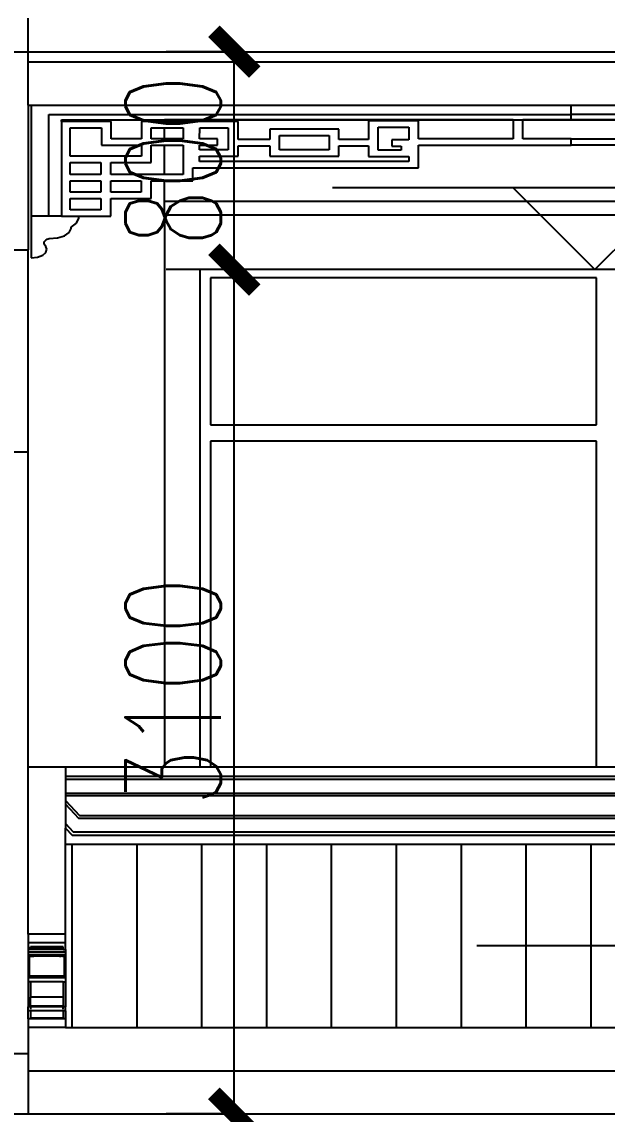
# Model space of a CAD drawing. Extents: x -24961 to 905641, y -154323 to 635957.
# Drawn here: x 406005 to 408153, y -115573 to -111562 of the extents above; entities that cross this region are included whole.
import ezdxf

# ---------------------------------------------------------------- set-up
doc = ezdxf.new("R2010")
doc.units = 0
doc.header["$LTSCALE"] = 1000
doc.header["$MEASUREMENT"] = 0
for name, color, linetype in [('DIM_ELEV', 3, 'Continuous'), ('DOTE', 1, 'Continuous'), ('PUB_DIM', 3, 'Continuous'), ('窗', 154, 'Continuous')]:
    doc.layers.add(name, color=color, linetype=linetype)
doc.styles.add('DIM_FONT', font='SIMPLEX', dxfattribs={"width": 0.7, "bigfont": 'GBCBIG'})
doc.dimstyles.new('_TCH_ARCH&&100', dxfattribs={"dimtxt": 350, "dimasz": 150, "dimexe": 250, "dimexo": 250, "dimgap": 50, "dimtad": 1, "dimdec": 0, "dimzin": 0, "dimdsep": 46, "dimtxsty": 'DIM_FONT', "dimblk": 'ARCHTICK', "dimcen": 0.09, "dimclrt": 7, "dimazin": 2, "dimtfac": 1, "dimtdec": 0, "dimtix": 1, "dimtmove": 2, "dimatfit": 3, "dimfxl": 0, "dimtolj": 1, "dimtzin": 0, "dimarcsym": 0})

# ---------------------------------------------------------------- blocks, each defined once
blk = doc.blocks.new('_ArchTick')
at = {"color": 0, "linetype": 'ByBlock', "const_width": 0.4}
blk.add_lwpolyline([(-0.5, -0.5), (0.5, 0.5)], dxfattribs=at)
blk = doc.blocks.new('*D295')
at = {"layer": 'Defpoints', "color": 0, "linetype": 'Continuous', "transparency": 16777216}
for p in [(406785, -111671.9), (407015, -111671.9), (407015, -112471.9)]:
    blk.add_point(p, dxfattribs=at)
at = {"layer": 'PUB_DIM', "color": 0, "linetype": 'Continuous', "lineweight": -2, "transparency": 16777216}
for p, q in [((406765, -111671.9), (406535, -111671.9)), ((406785, -112471.9), (406785, -111671.9)), ((406765, -112471.9), (406535, -112471.9))]:
    blk.add_line(p, q, dxfattribs=at)
at = {"layer": 'PUB_DIM', "color": 0, "linetype": 'Continuous', "lineweight": -2, "transparency": 16777216, "xscale": 150, "yscale": 150, "zscale": 150}
for p, rotation in [((406785, -111671.9), 90), ((406785, -112471.9), 270)]:
    blk.add_blockref('_ArchTick', p, dxfattribs=dict(at, rotation=rotation))
at = {"layer": 'PUB_DIM', "color": 7, "linetype": 'Continuous', "transparency": 16777216, "insert": (406560, -112071.9), "char_height": 350, "attachment_point": 5, "rotation": 90, "style": 'DIM_FONT'}
blk.add_mtext('\\A1;800', dxfattribs=at)
blk = doc.blocks.new('*D296')
at = {"layer": 'Defpoints', "color": 0, "linetype": 'Continuous', "transparency": 16777216}
for p in [(406785, -112471.9), (407015, -112471.9), (407015, -115571.9)]:
    blk.add_point(p, dxfattribs=at)
at = {"layer": 'PUB_DIM', "color": 0, "linetype": 'Continuous', "lineweight": -2, "transparency": 16777216}
for p, q in [((406765, -112471.9), (406535, -112471.9)), ((406785, -115571.9), (406785, -112471.9)), ((406765, -115571.9), (406535, -115571.9))]:
    blk.add_line(p, q, dxfattribs=at)
at = {"layer": 'PUB_DIM', "color": 0, "linetype": 'Continuous', "lineweight": -2, "transparency": 16777216, "xscale": 150, "yscale": 150, "zscale": 150}
for p, rotation in [((406785, -112471.9), 90), ((406785, -115571.9), 270)]:
    blk.add_blockref('_ArchTick', p, dxfattribs=dict(at, rotation=rotation))
at = {"layer": 'PUB_DIM', "color": 7, "linetype": 'Continuous', "transparency": 16777216, "insert": (406560, -114021.9), "char_height": 350, "attachment_point": 5, "rotation": 90, "style": 'DIM_FONT'}
blk.add_mtext('\\A1;3100', dxfattribs=at)

msp = doc.modelspace()

# ---------------------------------------------------------------- hatches: boundary and pattern name
h = msp.add_hatch()
h.set_pattern_fill('ANSI31', color=251, scale=150, angle=45)
h.set_pattern_definition([(90, (199497.05, 453805.97), (-238.125, 4e-14), [])])
h.paths.add_polyline_path([(406165.8, -115254.5), (430990.6, -115254.5), (430990.6, -114581.8), (406165.8, -114581.8)])

# ---------------------------------------------------------------- linework, layer by layer
for p, q in [((406028.2, -111708.5), (406028.2, -111548.5)), ((406028.2, -111868.5), (406028.2, -111708.5)), ((406028.2, -111708.5), (431128.2, -111708.5)), ((406028.2, -111868.5), (406039.9, -111868.5)), ((406028.2, -111868.5), (406028.2, -112399.8)), ((406039.9, -111868.5), (406039.9, -112276.1)), ((406039.9, -111868.5), (408021.8, -111868.5)), ((408021.8, -111902.6), (408021.8, -111868.5)), ((408021.8, -111868.5), (409988.2, -111868.5)), ((406104.6, -111902.6), (408021.8, -111902.6)), ((406104.6, -112276.1), (406104.6, -111902.6)), ((409939.1, -111902.6), (408021.8, -111902.6)), ((408021.8, -111921.4), (408021.8, -111902.6)), ((406150.5, -111928.2), (406150.5, -111921.4)), ((406150.5, -111921.4), (406528.2, -111921.4)), ((406333.4, -111928.2), (406150.5, -111928.2)), ((406150.5, -111928.2), (406150.5, -112276.1)), ((406333.4, -111991.2), (406333.4, -111928.2)), ((406444.2, -111927.7), (406444.3, -111991.2)), ((406528.2, -111927.7), (406444.2, -111927.7)), ((406528.2, -111921.9), (406528.2, -111921.4)), ((406528.2, -111921.4), (407808.2, -111921.4)), ((406528.2, -111927.7), (406528.2, -111921.9)), ((407808.2, -111921.9), (406528.2, -111921.9)), ((406798.8, -111927.7), (406528.2, -111927.7)), ((406798.8, -111994.1), (406798.8, -111927.7)), ((407277.3, -111925.5), (407277.3, -111994.1)), ((407461.3, -111925.5), (407277.3, -111925.5)), ((407313.3, -111948.9), (407425.4, -111948.9)), ((407313.3, -112033), (407313.3, -111948.9)), ((407425.4, -111948.9), (407425.4, -111994.9)), ((407461.3, -111991.3), (407461.3, -111925.5)), ((407808.2, -111921.4), (407844.2, -111921.4)), ((407808.2, -111921.4), (407808.2, -111921.9)), ((407808.2, -111921.9), (407808.2, -111991.3)), ((407844.2, -111921.9), (407844.2, -111921.4)), ((407844.2, -111921.4), (408021.8, -111921.4)), ((408199.5, -111921.9), (407844.2, -111921.9)), ((407844.2, -111991.3), (407844.2, -111921.9)), ((408021.8, -111921.4), (408199.5, -111921.4)), ((406183.1, -112055.6), (406183.1, -111951.7)), ((406183.1, -111951.7), (406297.5, -111951.7)), ((406297.5, -111951.7), (406297.5, -112014.6)), ((406480.2, -111991.2), (406480.2, -111951.1)), ((406480.2, -111951.1), (406528.2, -111951.1)), ((406528.2, -111991.2), (406528.2, -111951.1)), ((406528.2, -111951.1), (406597.2, -111951.1)), ((406597.2, -111951.1), (406597.2, -111991.2)), ((406657.7, -111991.2), (406657.8, -111951.1)), ((406657.8, -111951.1), (406762.9, -111951.1)), ((406762.9, -111951.1), (406762.9, -112032.4)), ((406915.4, -111956.4), (406915.4, -111994.1)), ((407169, -111956.4), (406915.4, -111956.4)), ((406951.3, -112031.7), (406951.3, -111979.9)), ((406951.3, -111979.9), (407133.1, -111979.9)), ((407133.1, -111979.9), (407133.1, -112031.7)), ((407169, -111994.1), (407169, -111956.4)), ((406297.5, -112014.6), (406444.2, -112014.6)), ((406444.3, -111991.2), (406333.4, -111991.2)), ((406444.2, -112014.6), (406444.2, -112055.6)), ((406528.2, -111991.2), (406480.2, -111991.2)), ((406480.2, -112079), (406480.2, -112014.6)), ((406480.2, -112014.6), (406528.2, -112014.6)), ((406597.2, -111991.2), (406528.2, -111991.2)), ((406528.2, -112123), (406528.2, -112014.6)), ((406528.2, -112014.6), (406597.2, -112014.6)), ((406597.2, -112014.6), (406597.2, -112123)), ((406723.2, -111991.2), (406657.7, -111991.2)), ((406657.7, -112014.6), (406723.1, -112014.6)), ((406657.7, -112032.4), (406657.7, -112014.6)), ((406723.1, -112014.6), (406723.2, -111991.2)), ((406915.4, -111994.1), (406798.8, -111994.1)), ((406798.8, -112017.5), (406915.4, -112017.5)), ((406798.8, -112055.8), (406798.8, -112017.5)), ((406915.4, -112017.5), (406915.4, -112055.2)), ((407277.3, -111994.1), (407169, -111994.1)), ((407169, -112017.5), (407277.3, -112017.5)), ((407169, -112055.2), (407169, -112017.5)), ((407277.3, -112017.5), (407277.3, -112056.5)), ((407362.5, -111994.9), (407362.5, -112018.3)), ((407425.4, -111994.9), (407362.5, -111994.9)), ((407362.5, -112018.3), (407396.9, -112018.3)), ((407396.9, -112018.3), (407396.9, -112033)), ((407808.2, -111991.3), (407461.3, -111991.3)), ((407461.3, -112014.8), (408021.8, -112014.8)), ((407461.3, -112098.6), (407461.3, -112014.8)), ((408021.8, -111991.3), (407844.2, -111991.3)), ((408021.8, -112014.8), (408021.8, -111991.3)), ((408021.8, -111991.3), (408199.5, -111991.3)), ((408582.4, -112014.8), (408021.8, -112014.8)), ((406444.2, -112055.6), (406183.1, -112055.6)), ((406762.9, -112032.4), (406657.7, -112032.4)), ((406657.7, -112055.8), (406798.8, -112055.8)), ((406657.7, -112075.2), (406657.7, -112055.8)), ((406915.4, -112055.2), (407169, -112055.2)), ((407133.1, -112031.7), (406951.3, -112031.7)), ((407277.3, -112056.5), (407425.4, -112056.5)), ((407396.9, -112033), (407313.3, -112033)), ((407425.4, -112056.5), (407425.4, -112075.2)), ((406183.1, -112123), (406183.1, -112079)), ((406183.1, -112079), (406295.6, -112079)), ((406295.6, -112079), (406295.6, -112123)), ((406331.6, -112079), (406480.2, -112079)), ((406331.6, -112123), (406331.6, -112079)), ((406633.1, -112098.6), (407461.3, -112098.6)), ((406633.1, -112146.5), (406633.1, -112098.6)), ((407425.4, -112075.2), (406657.7, -112075.2)), ((406295.6, -112123), (406183.1, -112123)), ((406183.1, -112187.1), (406183.1, -112146.5)), ((406183.1, -112146.5), (406295.6, -112146.5)), ((406295.6, -112146.5), (406295.6, -112187.1)), ((406528.2, -112123), (406331.6, -112123)), ((406331.6, -112146.5), (406443.3, -112146.5)), ((406331.6, -112187.1), (406331.6, -112146.5)), ((406443.3, -112146.5), (406443.3, -112187.1)), ((406479.3, -112210.6), (406479.3, -112146.5)), ((406479.3, -112146.5), (406528.2, -112146.5)), ((406597.2, -112123), (406528.2, -112123)), ((406528.2, -112221.9), (406528.2, -112146.5)), ((406528.2, -112146.5), (406633.1, -112146.5)), ((406295.6, -112187.1), (406183.1, -112187.1)), ((406443.3, -112187.1), (406331.6, -112187.1)), ((406183.1, -112252.3), (406183.1, -112210.6)), ((406183.1, -112210.6), (406295.6, -112210.6)), ((406295.6, -112210.6), (406295.6, -112252.3)), ((406331.6, -112210.6), (406479.3, -112210.6)), ((406331.6, -112276.1), (406331.6, -112210.6)), ((406528.2, -112271.9), (406528.2, -112221.9)), ((409712.1, -112221.9), (406528.2, -112221.9)), ((406295.6, -112252.3), (406183.1, -112252.3)), ((406039.9, -112276.1), (406039.9, -112428.7)), ((406104.6, -112276.1), (406039.9, -112276.1)), ((406150.5, -112276.1), (406104.6, -112276.1)), ((406150.5, -112276.1), (406214, -112276.1)), ((406186.5, -112316.4), (406206.1, -112301.1)), ((406206.1, -112301.1), (406214.2, -112283.4)), ((406214.2, -112283.4), (406214, -112276.1)), ((406214, -112276.1), (406331.6, -112276.1)), ((409712.1, -112271.9), (406528.2, -112271.9)), ((406528.2, -112271.9), (406528.2, -114299.3)), ((406136.2, -112355.6), (406161.6, -112348)), ((406161.6, -112348), (406179.4, -112336)), ((406179.4, -112336), (406186.7, -112321.4)), ((406186.7, -112321.4), (406186.5, -112316.4)), ((406086.6, -112378.7), (406087.3, -112369.9)), ((406092.6, -112387), (406086.6, -112378.7)), ((406087.3, -112369.9), (406094.7, -112362)), ((406096.9, -112396.7), (406092.6, -112387)), ((406094.7, -112362), (406098.5, -112359.7)), ((406098.5, -112359.7), (406104.9, -112358.1)), ((406104.9, -112358.1), (406136.2, -112355.6)), ((405628.2, -112399.8), (406028.2, -112399.8)), ((406028.2, -113141.2), (406028.2, -112399.8)), ((406039.9, -112428.7), (406062.7, -112425.9)), ((406039.9, -112428.7), (406039.9, -112429.1)), ((406062.7, -112425.9), (406081.6, -112418.8)), ((406081.6, -112418.8), (406093.7, -112408.5)), ((406093.7, -112408.5), (406096.9, -112396.7)), ((405628.2, -113141.2), (406028.2, -113141.2)), ((406028.2, -114299.3), (406028.2, -113141.2)), ((406528.2, -114299.3), (406028.2, -114299.3)), ((406028.2, -114299.5), (406028.2, -114299.3)), ((406165.8, -114299.5), (406028.2, -114299.5)), ((406028.2, -114911.9), (406028.2, -114299.5)), ((406165.8, -114299.5), (406165.8, -114333.1)), ((406658.9, -114299.3), (406528.2, -114299.3)), ((406698.1, -114299.3), (406658.9, -114299.3)), ((408114, -114299.3), (406698.1, -114299.3)), ((408192.4, -114299.3), (408114, -114299.3)), ((430990.6, -114333.1), (406165.8, -114333.1)), ((406165.8, -114333.1), (406165.8, -114344.9)), ((430990.6, -114344.9), (406165.8, -114344.9)), ((406165.8, -114344.9), (406165.8, -114395.1)), ((430990.6, -114395.1), (406165.8, -114395.1)), ((406165.8, -114395.1), (406165.8, -114404.8)), ((430990.6, -114404.8), (406165.8, -114404.8)), ((406165.8, -114404.8), (406165.8, -114421.4)), ((406165.8, -114421.4), (406217.1, -114476.4)), ((406165.8, -114421.4), (406165.8, -114435)), ((406165.8, -114435), (406213.4, -114486)), ((406165.8, -114435), (406165.8, -114506)), ((406217.1, -114476.4), (430959.4, -114476.4)), ((406165.8, -114506), (406194, -114536.3)), ((406165.8, -114506), (406165.8, -114522.7)), ((406213.4, -114486), (430963.1, -114486)), ((406165.8, -114522.7), (406189.5, -114548.1)), ((406165.8, -114581.8), (406165.8, -114522.7)), ((406189.5, -114548.1), (430987, -114548.1)), ((406194, -114536.3), (430982.5, -114536.3)), ((406165.8, -114581.8), (430990.6, -114581.8)), ((406165.8, -114911.9), (406165.8, -114581.8)), ((406165.8, -114911.9), (406028.2, -114911.9)), ((406028.2, -114911.9), (406028.2, -114944)), ((406165.8, -114944), (406165.8, -114911.9)), ((406165.8, -114944), (406028.2, -114944)), ((406028.2, -114944), (406028.2, -114968.7)), ((406165.8, -114968.7), (406165.8, -114944)), ((406037, -114968.7), (406028.2, -114968.7)), ((406028.2, -114968.7), (406028.2, -114978.3)), ((406165.8, -114978.3), (406028.2, -114978.3)), ((406028.2, -114978.3), (406028.2, -114988.3)), ((406032.2, -114988.3), (406028.2, -114988.3)), ((406028.2, -114988.3), (406028.2, -115072.2)), ((406161.8, -114988.3), (406032.2, -114988.3)), ((406032.2, -114993.3), (406032.2, -114988.3)), ((406032.2, -114993.3), (406037, -114993.3)), ((406032.2, -114993.3), (406032.2, -115066.6)), ((406037, -114964.4), (406037, -114959)), ((406157, -114959), (406037, -114959)), ((406037, -114968.7), (406037, -114964.4)), ((406157, -114964.4), (406037, -114964.4)), ((406157, -114968.7), (406037, -114968.7)), ((406037, -114991.7), (406037, -114993.3)), ((406037, -114993.3), (406037, -114996.8)), ((406037, -114993.3), (406046.6, -114993.3)), ((406046.6, -114993.3), (406046.6, -114991.7)), ((406046.6, -114996.8), (406046.6, -114993.3)), ((406147.4, -114993.3), (406046.6, -114993.3)), ((406147.4, -114993.3), (406147.4, -114991.7)), ((406147.4, -114996.8), (406147.4, -114993.3)), ((406157, -114993.3), (406147.4, -114993.3)), ((406157, -114964.4), (406157, -114959)), ((406157, -114968.7), (406157, -114964.4)), ((406157, -114968.7), (406165.8, -114968.7)), ((406157, -114991.7), (406157, -114993.3)), ((406157, -114993.3), (406157, -114996.8)), ((406161.8, -114993.3), (406157, -114993.3)), ((406165.8, -114988.3), (406161.8, -114988.3)), ((406161.8, -114988.3), (406161.8, -114993.3)), ((406161.8, -115066.6), (406161.8, -114993.3)), ((406165.8, -114968.7), (406165.8, -114978.3)), ((406165.8, -114978.3), (406165.8, -114988.3)), ((406165.8, -114988.3), (406165.8, -115072.2)), ((406028.2, -115072.2), (406028.2, -115086.7)), ((406165.8, -115072.2), (406028.2, -115072.2)), ((406161.8, -115066.6), (406032.2, -115066.6)), ((406165.8, -115072.2), (406165.8, -115086.7)), ((406037, -115086.7), (406028.2, -115086.7)), ((406028.2, -115086.7), (406028.2, -115179)), ((406037, -115086.7), (406037, -115143.6)), ((406157, -115086.7), (406037, -115086.7)), ((406157, -115086.7), (406157, -115143.6)), ((406157, -115086.7), (406165.8, -115086.7)), ((406165.8, -115086.7), (406165.8, -115179)), ((406157, -115143.6), (406037, -115143.6)), ((406037, -115176.8), (406037, -115143.6)), ((406157, -115143.6), (406157, -115176.8)), ((406165.8, -115179), (406028.2, -115179)), ((406028.2, -115194.3), (406028.2, -115179)), ((406028.2, -115194.3), (406028.2, -115194.3)), ((406037, -115194.3), (406028.2, -115194.3)), ((406037, -115194.3), (406028.2, -115194.3)), ((406028.2, -115223.1), (406028.2, -115194.3)), ((406157, -115176.8), (406037, -115176.8)), ((406037, -115183.2), (406037, -115187.9)), ((406037, -115190.1), (406037, -115191.9)), ((406037, -115193.3), (406037, -115194.3)), ((406037, -115194.3), (406037, -115194.3)), ((406037, -115194.3), (406037, -115220.3)), ((406157, -115194.3), (406037, -115194.3)), ((406157, -115194.3), (406037, -115194.3)), ((406157, -115187.9), (406157, -115183.2)), ((406157, -115190.1), (406157, -115191.9)), ((406157, -115193.3), (406157, -115194.3)), ((406165.8, -115194.3), (406157, -115194.3)), ((406157, -115194.3), (406157, -115194.3)), ((406157, -115194.3), (406157, -115220.3)), ((406165.8, -115194.3), (406157, -115194.3)), ((406165.8, -115194.3), (406165.8, -115179)), ((406165.8, -115194.3), (406165.8, -115194.3)), ((406165.8, -115194.3), (406165.8, -115223.1)), ((406028.2, -115223.1), (406028.2, -115254.5)), ((406165.8, -115223.1), (406028.2, -115223.1)), ((406157, -115220.3), (406037, -115220.3)), ((406165.8, -115223.1), (406165.8, -115254.5)), ((406165.8, -115254.5), (406028.2, -115254.5)), ((406028.2, -115254.5), (406028.2, -115351.8)), ((406165.8, -115254.5), (430990.6, -115254.5)), ((406028.2, -115351.8), (405628.2, -115351.8)), ((406028.2, -115351.8), (406028.2, -115414.5)), ((406028.2, -115414.5), (431128.2, -115414.5)), ((406028.2, -115414.5), (406028.2, -115574.5))]:
    msp.add_line(p, q)
at = {"layer": 'DIM_ELEV'}
for p, q in [((408408, -112171.9), (407145.3, -112171.9)), ((408108, -112471.9), (407808, -112171.9)), ((408108, -112471.9), (408408, -112171.9)), ((408646.3, -112471.9), (407808, -112471.9)), ((408920, -114954.5), (407675.6, -114954.5))]:
    msp.add_line(p, q, dxfattribs=at)
at = {"layer": 'DOTE'}
for p, q in [((392103, -111671.9), (443041.3, -111671.9)), ((392103, -115571.9), (443041.3, -115571.9))]:
    msp.add_line(p, q, dxfattribs=at)
at = {"layer": '窗'}
for p, q in [((409647.6, -112471.9), (406658.9, -112471.9)), ((406658.9, -112471.9), (406658.9, -114299.3)), ((406698.1, -112501.9), (406698.1, -113041.9)), ((408114, -112501.9), (406698.1, -112501.9)), ((408114, -113041.9), (408114, -112501.9)), ((406698.1, -113041.9), (408114, -113041.9)), ((408114, -113101.9), (406698.1, -113101.9)), ((406698.1, -113101.9), (406698.1, -114299.3)), ((408114, -114299.3), (408114, -113101.9))]:
    msp.add_line(p, q, dxfattribs=at)

# ---------------------------------------------------------------- dimensions: what is measured, and where the dimension line sits
at = {"layer": 'PUB_DIM', "linetype": 'Continuous'}
for p1, p2, picture, middle in [((407015, -112471.9), (407015, -111671.9), '*D295', (406560, -112071.9)), ((407015, -115571.9), (407015, -112471.9), '*D296', (406560, -114021.9))]:
    dim = msp.add_aligned_dim(p1=p1, p2=p2, distance=230, dimstyle='_TCH_ARCH&&100', dxfattribs=at)
    dim.commit()
    dim.dimension.update_dxf_attribs({"geometry": picture, "text_midpoint": middle})

doc.saveas('drawing.dxf')
